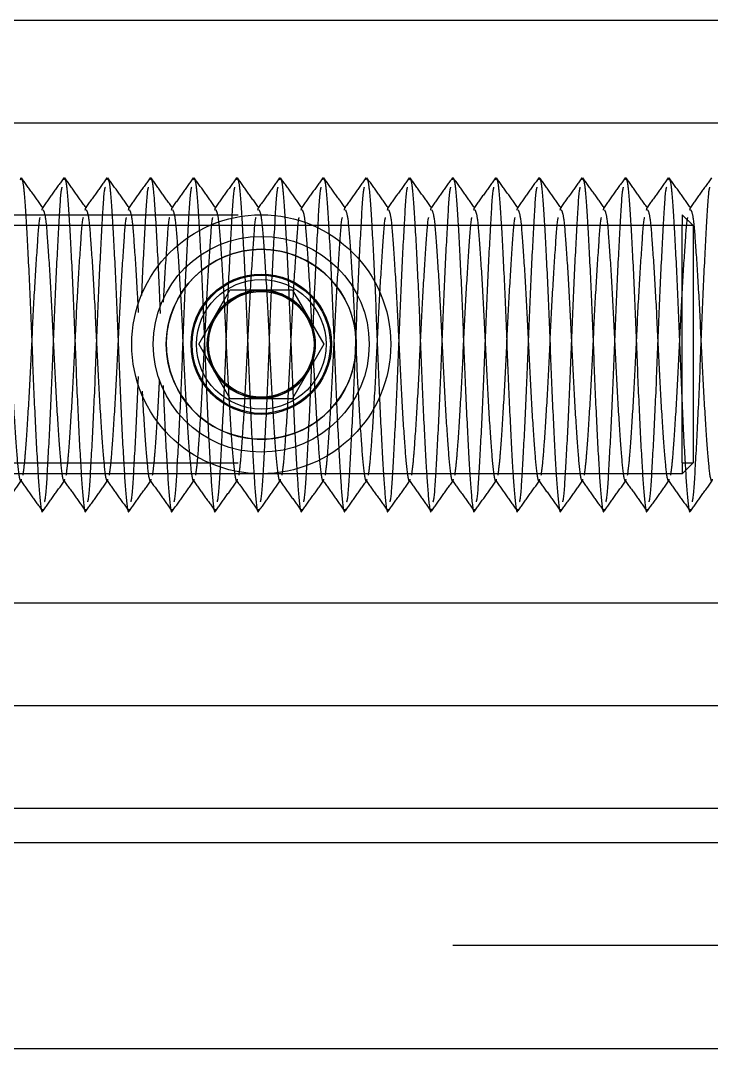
# Model space of a CAD drawing. Header units: metres. Extents: x 0 to 21025, y 0 to 14850.
# Drawn here: x 2180.85 to 2212.85, y 9326.62 to 9374.25 of the extents above; entities that cross this region are included whole.
import ezdxf

# ---------------------------------------------------------------- set-up
doc = ezdxf.new("R2010")
doc.units = ezdxf.units.M
doc.header["$LTSCALE"] = 25
doc.linetypes.add('HIDDEN2', pattern=[4.7625, 3.175, -1.5875])
doc.layers.add('SL4', color=4, linetype='Continuous')
doc.layers.add('ST1', color=7, linetype='HIDDEN2')

msp = doc.modelspace()

# ---------------------------------------------------------------- linework, layer by layer
at = {"layer": 'SL4'}
for p, q in [((2248.821, 9374.249), (1961.996, 9374.249)), ((2248.996, 9369.491), (1957.238, 9369.491)), ((2189.097, 9359.249), (2190.547, 9361.759)), ((2193.445, 9361.759), (2190.547, 9361.759)), ((2193.445, 9361.759), (2194.894, 9359.249)), ((2189.097, 9359.249), (2190.547, 9356.739)), ((2194.894, 9359.249), (2193.445, 9356.739)), ((2190.547, 9356.739), (2193.445, 9356.739)), ((2215.199, 9347.261), (1988.496, 9347.261)), ((2248.996, 9342.499), (1957.238, 9342.499)), ((2251.996, 9337.741), (1961.996, 9337.741)), ((2875.564, 9336.149), (1925.562, 9336.149)), ((2085.802, 9326.624), (2875.564, 9326.624))]:
    msp.add_line(p, q, dxfattribs=at)
for radius in [6, 5, 4.4]:
    msp.add_circle((2191.996, 9359.249), radius, dxfattribs=at)
for start, end in [(90, 150), (30, 90), (150, 210), (330, 30), (210, 270), (270, 330)]:
    msp.add_arc((2191.996, 9359.249), 2.51, start, end, dxfattribs=at)
at = {"layer": 'ST1'}
for p, q in [((2251.996, 9369.491), (1957.238, 9369.491)), ((2180.847, 9366.869), (2180.87, 9366.976)), ((2182.847, 9366.869), (2182.87, 9366.976)), ((2184.847, 9366.869), (2184.87, 9366.976)), ((2186.847, 9366.869), (2186.87, 9366.976)), ((2188.847, 9366.869), (2188.87, 9366.976)), ((2190.847, 9366.869), (2190.87, 9366.976)), ((2192.847, 9366.869), (2192.87, 9366.976)), ((2194.847, 9366.869), (2194.87, 9366.976)), ((2196.847, 9366.869), (2196.87, 9366.976)), ((2198.847, 9366.869), (2198.87, 9366.976)), ((2200.847, 9366.869), (2200.87, 9366.976)), ((2202.847, 9366.869), (2202.87, 9366.976)), ((2204.847, 9366.869), (2204.87, 9366.976)), ((2206.847, 9366.869), (2206.87, 9366.976)), ((2208.847, 9366.869), (2208.87, 9366.976)), ((2210.847, 9366.869), (2210.87, 9366.976)), ((2181.844, 9365.468), (2181.87, 9365.57)), ((2183.844, 9365.468), (2183.87, 9365.57)), ((2185.844, 9365.468), (2185.87, 9365.57)), ((2187.844, 9365.468), (2187.87, 9365.57)), ((2189.844, 9365.468), (2189.87, 9365.57)), ((2191.844, 9365.468), (2191.87, 9365.57)), ((2193.844, 9365.468), (2193.87, 9365.57)), ((2195.844, 9365.468), (2195.87, 9365.57)), ((2197.844, 9365.468), (2197.87, 9365.57)), ((2199.844, 9365.468), (2199.87, 9365.57)), ((2201.844, 9365.468), (2201.87, 9365.57)), ((2203.844, 9365.468), (2203.87, 9365.57)), ((2205.844, 9365.468), (2205.87, 9365.57)), ((2207.844, 9365.468), (2207.87, 9365.57)), ((2209.844, 9365.468), (2209.87, 9365.57)), ((2211.844, 9365.468), (2211.87, 9365.57)), ((1992.496, 9365.249), (2211.496, 9365.249)), ((2211.496, 9365.249), (2211.496, 9364.749)), ((2211.996, 9364.749), (2211.496, 9365.249)), ((2211.496, 9364.749), (1992.496, 9364.749)), ((2211.496, 9353.749), (2211.496, 9364.749)), ((2211.996, 9364.749), (2211.496, 9364.749)), ((2211.996, 9364.749), (2211.996, 9353.749)), ((1992.496, 9353.749), (2211.496, 9353.749)), ((2211.496, 9353.749), (2211.996, 9353.749)), ((2211.496, 9353.249), (2211.996, 9353.749)), ((2211.496, 9353.749), (2211.496, 9353.249)), ((2211.496, 9353.249), (1992.496, 9353.249)), ((2251.996, 9347.261), (1951.996, 9347.261)), ((2248.996, 9337.741), (1961.996, 9337.741)), ((2875.564, 9331.386), (1875.564, 9331.386)), ((2085.802, 9326.624), (2875.564, 9326.624))]:
    msp.add_line(p, q, dxfattribs=at)
for radius in [3.25, 3.25, 3.2, 3, 2.5, 2.446]:
    msp.add_circle((2191.996, 9359.249), radius, dxfattribs=at)
for start, end in [(90, 356.1622), (359.9716, 90)]:
    msp.add_arc((2191.996, 9359.249), 4.4, start, end, dxfattribs=at)
for points, knots in [([(2181.895, 9365.553), (2181.728, 9365.787), (2181.393, 9366.256), (2181.059, 9366.726), (2180.891, 9366.96)], [0, 0, 0, 0, 0.4999583, 1, 1, 1, 1]), ([(2180.891, 9366.917), (2180.911, 9366.883), (2180.96, 9366.794), (2181.033, 9366.066), (2181.127, 9364.612), (2181.25, 9362.285), (2181.37, 9359.248), (2181.491, 9356.215), (2181.627, 9353.627), (2181.739, 9351.994), (2181.834, 9351.321), (2181.883, 9351.578), (2181.89, 9351.612)], [0, 0, 0, 0, 0.0555734, 0.1425526, 0.2290743, 0.3564777, 0.4806278, 0.604778, 0.7321813, 0.8545546, 0.980855, 1, 1, 1, 1]), ([(2182.847, 9366.957), (2182.68, 9366.722), (2182.345, 9366.252), (2182.01, 9365.783), (2181.842, 9365.548)], [0, 0, 0, 0, 0.500089, 1, 1, 1, 1]), ([(2183.895, 9365.553), (2183.728, 9365.787), (2183.393, 9366.256), (2183.059, 9366.726), (2182.891, 9366.96)], [0, 0, 0, 0, 0.499958, 1, 1, 1, 1]), ([(2182.891, 9366.917), (2182.911, 9366.883), (2182.96, 9366.794), (2183.033, 9366.066), (2183.127, 9364.612), (2183.25, 9362.285), (2183.37, 9359.248), (2183.491, 9356.215), (2183.627, 9353.627), (2183.739, 9351.994), (2183.834, 9351.321), (2183.883, 9351.578), (2183.89, 9351.612)], [0, 0, 0, 0, 0.0555734, 0.1425526, 0.2290743, 0.3564777, 0.4806278, 0.604778, 0.7321813, 0.8545546, 0.980855, 1, 1, 1, 1]), ([(2184.847, 9366.957), (2184.68, 9366.722), (2184.345, 9366.252), (2184.01, 9365.783), (2183.842, 9365.548)], [0, 0, 0, 0, 0.500089, 1, 1, 1, 1]), ([(2185.895, 9365.553), (2185.728, 9365.787), (2185.393, 9366.256), (2185.059, 9366.726), (2184.891, 9366.96)], [0, 0, 0, 0, 0.499958, 1, 1, 1, 1]), ([(2184.891, 9366.917), (2184.911, 9366.883), (2184.96, 9366.794), (2185.033, 9366.066), (2185.127, 9364.612), (2185.25, 9362.285), (2185.37, 9359.248), (2185.491, 9356.215), (2185.627, 9353.627), (2185.739, 9351.994), (2185.834, 9351.321), (2185.883, 9351.578), (2185.89, 9351.612)], [0, 0, 0, 0, 0.0555734, 0.1425526, 0.2290743, 0.3564777, 0.4806278, 0.604778, 0.7321813, 0.8545546, 0.980855, 1, 1, 1, 1]), ([(2186.847, 9366.957), (2186.68, 9366.722), (2186.345, 9366.252), (2186.01, 9365.783), (2185.842, 9365.548)], [0, 0, 0, 0, 0.500089, 1, 1, 1, 1]), ([(2187.895, 9365.553), (2187.728, 9365.787), (2187.393, 9366.256), (2187.059, 9366.726), (2186.891, 9366.96)], [0, 0, 0, 0, 0.499958, 1, 1, 1, 1]), ([(2186.891, 9366.917), (2186.911, 9366.883), (2186.96, 9366.794), (2187.033, 9366.067), (2187.127, 9364.607), (2187.228, 9362.724), (2187.29, 9361.193), (2187.311, 9360.683)], [0, 0, 0, 0, 0.132329, 0.339439, 0.54546, 0.848827, 1, 1, 1, 1]), ([(2188.847, 9366.957), (2188.68, 9366.722), (2188.345, 9366.252), (2188.01, 9365.783), (2187.842, 9365.548)], [0, 0, 0, 0, 0.500089, 1, 1, 1, 1]), ([(2189.895, 9365.553), (2189.728, 9365.787), (2189.393, 9366.256), (2189.059, 9366.726), (2188.891, 9366.96)], [0, 0, 0, 0, 0.499958, 1, 1, 1, 1]), ([(2188.891, 9366.917), (2188.911, 9366.883), (2188.96, 9366.794), (2189.033, 9366.066), (2189.127, 9364.612), (2189.25, 9362.285), (2189.37, 9359.248), (2189.491, 9356.215), (2189.627, 9353.627), (2189.739, 9351.994), (2189.834, 9351.321), (2189.883, 9351.578), (2189.89, 9351.612)], [0, 0, 0, 0, 0.055573, 0.142553, 0.229074, 0.356478, 0.480628, 0.604778, 0.732181, 0.854555, 0.980855, 1, 1, 1, 1]), ([(2190.847, 9366.957), (2190.68, 9366.722), (2190.345, 9366.252), (2190.01, 9365.783), (2189.842, 9365.548)], [0, 0, 0, 0, 0.500089, 1, 1, 1, 1]), ([(2191.895, 9365.553), (2191.728, 9365.787), (2191.393, 9366.256), (2191.059, 9366.726), (2190.891, 9366.96)], [0, 0, 0, 0, 0.4999583, 1, 1, 1, 1]), ([(2190.891, 9366.917), (2190.911, 9366.883), (2190.96, 9366.794), (2191.033, 9366.066), (2191.127, 9364.612), (2191.25, 9362.285), (2191.37, 9359.248), (2191.491, 9356.215), (2191.627, 9353.627), (2191.739, 9351.994), (2191.834, 9351.321), (2191.883, 9351.578), (2191.89, 9351.612)], [0, 0, 0, 0, 0.055573, 0.142553, 0.229074, 0.356478, 0.480628, 0.604778, 0.732181, 0.854555, 0.980855, 1, 1, 1, 1]), ([(2192.847, 9366.957), (2192.68, 9366.722), (2192.345, 9366.252), (2192.01, 9365.783), (2191.842, 9365.548)], [0, 0, 0, 0, 0.500089, 1, 1, 1, 1]), ([(2193.895, 9365.553), (2193.728, 9365.787), (2193.393, 9366.256), (2193.059, 9366.726), (2192.891, 9366.96)], [0, 0, 0, 0, 0.499958, 1, 1, 1, 1]), ([(2192.891, 9366.917), (2192.911, 9366.883), (2192.96, 9366.794), (2193.033, 9366.066), (2193.127, 9364.612), (2193.25, 9362.285), (2193.37, 9359.248), (2193.491, 9356.215), (2193.627, 9353.627), (2193.739, 9351.994), (2193.834, 9351.321), (2193.883, 9351.578), (2193.89, 9351.612)], [0, 0, 0, 0, 0.055573, 0.142553, 0.229074, 0.356478, 0.480628, 0.604778, 0.732181, 0.854555, 0.980855, 1, 1, 1, 1]), ([(2194.847, 9366.957), (2194.68, 9366.722), (2194.345, 9366.252), (2194.01, 9365.783), (2193.842, 9365.548)], [0, 0, 0, 0, 0.500089, 1, 1, 1, 1]), ([(2195.895, 9365.553), (2195.728, 9365.787), (2195.393, 9366.256), (2195.059, 9366.726), (2194.891, 9366.96)], [0, 0, 0, 0, 0.4999583, 1, 1, 1, 1]), ([(2194.891, 9366.917), (2194.911, 9366.883), (2194.96, 9366.794), (2195.033, 9366.066), (2195.127, 9364.612), (2195.25, 9362.285), (2195.37, 9359.248), (2195.491, 9356.215), (2195.627, 9353.627), (2195.739, 9351.994), (2195.834, 9351.321), (2195.883, 9351.578), (2195.89, 9351.612)], [0, 0, 0, 0, 0.055573, 0.142553, 0.229074, 0.356478, 0.480628, 0.604778, 0.732181, 0.854555, 0.980855, 1, 1, 1, 1]), ([(2196.847, 9366.957), (2196.68, 9366.722), (2196.345, 9366.252), (2196.01, 9365.783), (2195.842, 9365.548)], [0, 0, 0, 0, 0.500089, 1, 1, 1, 1]), ([(2197.895, 9365.553), (2197.728, 9365.787), (2197.393, 9366.256), (2197.059, 9366.726), (2196.891, 9366.96)], [0, 0, 0, 0, 0.499958, 1, 1, 1, 1]), ([(2196.891, 9366.917), (2196.911, 9366.883), (2196.96, 9366.794), (2197.033, 9366.066), (2197.127, 9364.612), (2197.25, 9362.285), (2197.37, 9359.248), (2197.491, 9356.215), (2197.627, 9353.627), (2197.739, 9351.994), (2197.834, 9351.321), (2197.883, 9351.578), (2197.89, 9351.612)], [0, 0, 0, 0, 0.055573, 0.142553, 0.229074, 0.356478, 0.480628, 0.604778, 0.732181, 0.854555, 0.980855, 1, 1, 1, 1]), ([(2198.847, 9366.957), (2198.68, 9366.722), (2198.345, 9366.252), (2198.01, 9365.783), (2197.842, 9365.548)], [0, 0, 0, 0, 0.500089, 1, 1, 1, 1]), ([(2199.895, 9365.553), (2199.728, 9365.787), (2199.393, 9366.256), (2199.059, 9366.726), (2198.891, 9366.96)], [0, 0, 0, 0, 0.4999583, 1, 1, 1, 1]), ([(2198.891, 9366.917), (2198.911, 9366.883), (2198.96, 9366.794), (2199.033, 9366.066), (2199.127, 9364.612), (2199.25, 9362.285), (2199.37, 9359.248), (2199.491, 9356.215), (2199.627, 9353.627), (2199.739, 9351.994), (2199.834, 9351.321), (2199.883, 9351.578), (2199.89, 9351.612)], [0, 0, 0, 0, 0.055573, 0.142553, 0.229074, 0.356478, 0.480628, 0.604778, 0.732181, 0.854555, 0.980855, 1, 1, 1, 1]), ([(2200.847, 9366.957), (2200.68, 9366.722), (2200.345, 9366.252), (2200.01, 9365.783), (2199.842, 9365.548)], [0, 0, 0, 0, 0.5000892, 1, 1, 1, 1]), ([(2201.895, 9365.553), (2201.728, 9365.787), (2201.393, 9366.256), (2201.059, 9366.726), (2200.891, 9366.96)], [0, 0, 0, 0, 0.499958, 1, 1, 1, 1]), ([(2200.891, 9366.917), (2200.911, 9366.883), (2200.96, 9366.794), (2201.033, 9366.066), (2201.127, 9364.612), (2201.25, 9362.285), (2201.37, 9359.248), (2201.491, 9356.215), (2201.627, 9353.627), (2201.739, 9351.994), (2201.834, 9351.321), (2201.883, 9351.578), (2201.89, 9351.612)], [0, 0, 0, 0, 0.055573, 0.142553, 0.229074, 0.356478, 0.480628, 0.604778, 0.732181, 0.854555, 0.980855, 1, 1, 1, 1]), ([(2202.847, 9366.957), (2202.68, 9366.722), (2202.345, 9366.252), (2202.01, 9365.783), (2201.842, 9365.548)], [0, 0, 0, 0, 0.500089, 1, 1, 1, 1]), ([(2203.895, 9365.553), (2203.728, 9365.787), (2203.393, 9366.256), (2203.059, 9366.726), (2202.891, 9366.96)], [0, 0, 0, 0, 0.499958, 1, 1, 1, 1]), ([(2202.891, 9366.917), (2202.911, 9366.883), (2202.96, 9366.794), (2203.033, 9366.066), (2203.127, 9364.612), (2203.25, 9362.285), (2203.37, 9359.248), (2203.491, 9356.215), (2203.627, 9353.627), (2203.739, 9351.994), (2203.834, 9351.321), (2203.883, 9351.578), (2203.89, 9351.612)], [0, 0, 0, 0, 0.055573, 0.142553, 0.229074, 0.356478, 0.480628, 0.604778, 0.732181, 0.854555, 0.980855, 1, 1, 1, 1]), ([(2204.847, 9366.957), (2204.68, 9366.722), (2204.345, 9366.252), (2204.01, 9365.783), (2203.842, 9365.548)], [0, 0, 0, 0, 0.5000892, 1, 1, 1, 1]), ([(2205.895, 9365.553), (2205.728, 9365.787), (2205.393, 9366.256), (2205.059, 9366.726), (2204.891, 9366.96)], [0, 0, 0, 0, 0.4999583, 1, 1, 1, 1]), ([(2204.891, 9366.917), (2204.911, 9366.883), (2204.96, 9366.794), (2205.033, 9366.066), (2205.127, 9364.612), (2205.25, 9362.285), (2205.37, 9359.248), (2205.491, 9356.215), (2205.627, 9353.627), (2205.739, 9351.994), (2205.834, 9351.321), (2205.883, 9351.578), (2205.89, 9351.612)], [0, 0, 0, 0, 0.055573, 0.142553, 0.229074, 0.356478, 0.480628, 0.604778, 0.732181, 0.854555, 0.980855, 1, 1, 1, 1]), ([(2206.847, 9366.957), (2206.68, 9366.722), (2206.345, 9366.252), (2206.01, 9365.783), (2205.842, 9365.548)], [0, 0, 0, 0, 0.500089, 1, 1, 1, 1]), ([(2207.895, 9365.553), (2207.728, 9365.787), (2207.393, 9366.256), (2207.059, 9366.726), (2206.891, 9366.96)], [0, 0, 0, 0, 0.4999583, 1, 1, 1, 1]), ([(2206.891, 9366.917), (2206.911, 9366.883), (2206.96, 9366.794), (2207.033, 9366.066), (2207.127, 9364.612), (2207.25, 9362.285), (2207.37, 9359.248), (2207.491, 9356.215), (2207.627, 9353.627), (2207.739, 9351.994), (2207.834, 9351.321), (2207.883, 9351.578), (2207.89, 9351.612)], [0, 0, 0, 0, 0.055573, 0.142553, 0.229074, 0.356478, 0.480628, 0.604778, 0.732181, 0.854555, 0.980855, 1, 1, 1, 1]), ([(2208.847, 9366.957), (2208.68, 9366.722), (2208.345, 9366.252), (2208.01, 9365.783), (2207.842, 9365.548)], [0, 0, 0, 0, 0.500089, 1, 1, 1, 1]), ([(2209.895, 9365.553), (2209.728, 9365.787), (2209.393, 9366.256), (2209.059, 9366.726), (2208.891, 9366.96)], [0, 0, 0, 0, 0.4999583, 1, 1, 1, 1]), ([(2208.891, 9366.917), (2208.911, 9366.883), (2208.96, 9366.794), (2209.033, 9366.066), (2209.127, 9364.612), (2209.25, 9362.285), (2209.37, 9359.248), (2209.491, 9356.215), (2209.627, 9353.627), (2209.739, 9351.994), (2209.834, 9351.321), (2209.883, 9351.578), (2209.89, 9351.612)], [0, 0, 0, 0, 0.055573, 0.142553, 0.229074, 0.356478, 0.480628, 0.604778, 0.732181, 0.854555, 0.980855, 1, 1, 1, 1]), ([(2210.847, 9366.957), (2210.68, 9366.722), (2210.345, 9366.252), (2210.01, 9365.783), (2209.842, 9365.548)], [0, 0, 0, 0, 0.500089, 1, 1, 1, 1]), ([(2211.895, 9365.553), (2211.728, 9365.787), (2211.393, 9366.256), (2211.059, 9366.726), (2210.891, 9366.96)], [0, 0, 0, 0, 0.4999583, 1, 1, 1, 1]), ([(2210.891, 9366.917), (2210.911, 9366.883), (2210.96, 9366.794), (2211.033, 9366.066), (2211.127, 9364.612), (2211.25, 9362.285), (2211.37, 9359.248), (2211.491, 9356.215), (2211.627, 9353.627), (2211.739, 9351.994), (2211.834, 9351.321), (2211.883, 9351.578), (2211.89, 9351.612)], [0, 0, 0, 0, 0.055573, 0.142553, 0.229074, 0.356478, 0.480628, 0.604778, 0.732181, 0.854555, 0.980855, 1, 1, 1, 1]), ([(2212.847, 9366.957), (2212.68, 9366.722), (2212.345, 9366.252), (2212.01, 9365.783), (2211.842, 9365.548)], [0, 0, 0, 0, 0.500089, 1, 1, 1, 1]), ([(2181.963, 9351.954), (2181.975, 9352), (2182.029, 9352.202), (2182.113, 9353.702), (2182.25, 9356.197), (2182.37, 9359.248), (2182.491, 9362.301), (2182.628, 9364.793), (2182.71, 9366.283), (2182.763, 9366.485), (2182.774, 9366.527)], [0, 0, 0, 0, 0.043096, 0.193298, 0.349673, 0.502056, 0.654439, 0.810815, 0.961016, 1, 1, 1, 1]), ([(2183.963, 9351.954), (2183.975, 9352), (2184.029, 9352.202), (2184.113, 9353.702), (2184.25, 9356.197), (2184.37, 9359.248), (2184.491, 9362.301), (2184.628, 9364.793), (2184.71, 9366.283), (2184.763, 9366.485), (2184.774, 9366.527)], [0, 0, 0, 0, 0.043096, 0.193298, 0.349673, 0.502056, 0.654439, 0.810815, 0.961016, 1, 1, 1, 1]), ([(2186.464, 9361.514), (2186.474, 9361.74), (2186.524, 9362.983), (2186.628, 9364.776), (2186.71, 9366.284), (2186.763, 9366.485), (2186.774, 9366.527)], [0, 0, 0, 0, 0.0916, 0.502675, 0.897521, 1, 1, 1, 1]), ([(2187.963, 9351.954), (2187.975, 9352), (2188.029, 9352.202), (2188.113, 9353.702), (2188.25, 9356.197), (2188.37, 9359.248), (2188.491, 9362.301), (2188.628, 9364.793), (2188.71, 9366.283), (2188.763, 9366.485), (2188.774, 9366.527)], [0, 0, 0, 0, 0.043096, 0.193298, 0.349673, 0.502056, 0.654439, 0.810815, 0.961016, 1, 1, 1, 1]), ([(2189.963, 9351.954), (2189.975, 9352), (2190.029, 9352.202), (2190.113, 9353.702), (2190.25, 9356.197), (2190.37, 9359.248), (2190.491, 9362.301), (2190.628, 9364.793), (2190.71, 9366.283), (2190.763, 9366.485), (2190.774, 9366.527)], [0, 0, 0, 0, 0.043096, 0.193298, 0.349673, 0.502056, 0.654439, 0.810815, 0.961016, 1, 1, 1, 1]), ([(2191.963, 9351.954), (2191.975, 9352), (2192.029, 9352.202), (2192.113, 9353.702), (2192.25, 9356.197), (2192.37, 9359.248), (2192.491, 9362.301), (2192.628, 9364.793), (2192.71, 9366.283), (2192.763, 9366.485), (2192.774, 9366.527)], [0, 0, 0, 0, 0.043096, 0.193298, 0.349673, 0.502056, 0.654439, 0.810815, 0.961016, 1, 1, 1, 1]), ([(2194.4, 9359.96), (2194.43, 9360.721), (2194.501, 9362.514), (2194.628, 9364.789), (2194.71, 9366.284), (2194.763, 9366.485), (2194.774, 9366.527)], [0, 0, 0, 0, 0.25048, 0.589658, 0.915445, 1, 1, 1, 1]), ([(2195.963, 9351.954), (2195.975, 9352), (2196.029, 9352.202), (2196.113, 9353.702), (2196.25, 9356.197), (2196.37, 9359.248), (2196.491, 9362.301), (2196.628, 9364.793), (2196.71, 9366.283), (2196.763, 9366.485), (2196.774, 9366.527)], [0, 0, 0, 0, 0.043096, 0.193298, 0.349673, 0.502056, 0.654439, 0.810815, 0.961016, 1, 1, 1, 1]), ([(2197.963, 9351.954), (2197.975, 9352), (2198.029, 9352.202), (2198.113, 9353.702), (2198.25, 9356.197), (2198.37, 9359.248), (2198.491, 9362.301), (2198.628, 9364.793), (2198.71, 9366.283), (2198.763, 9366.485), (2198.774, 9366.527)], [0, 0, 0, 0, 0.043096, 0.193298, 0.349673, 0.502056, 0.654439, 0.810815, 0.961016, 1, 1, 1, 1]), ([(2199.963, 9351.954), (2199.975, 9352), (2200.029, 9352.202), (2200.113, 9353.702), (2200.25, 9356.197), (2200.37, 9359.248), (2200.491, 9362.301), (2200.628, 9364.793), (2200.71, 9366.283), (2200.763, 9366.485), (2200.774, 9366.527)], [0, 0, 0, 0, 0.043096, 0.193298, 0.349673, 0.502056, 0.654439, 0.810815, 0.961016, 1, 1, 1, 1]), ([(2201.963, 9351.954), (2201.975, 9352), (2202.029, 9352.202), (2202.113, 9353.702), (2202.25, 9356.197), (2202.37, 9359.248), (2202.491, 9362.301), (2202.628, 9364.793), (2202.71, 9366.283), (2202.763, 9366.485), (2202.774, 9366.527)], [0, 0, 0, 0, 0.043096, 0.193298, 0.349673, 0.502056, 0.654439, 0.810815, 0.961016, 1, 1, 1, 1]), ([(2203.963, 9351.954), (2203.975, 9352), (2204.029, 9352.202), (2204.113, 9353.702), (2204.25, 9356.197), (2204.37, 9359.248), (2204.491, 9362.301), (2204.628, 9364.793), (2204.71, 9366.283), (2204.763, 9366.485), (2204.774, 9366.527)], [0, 0, 0, 0, 0.043096, 0.193298, 0.349673, 0.502056, 0.654439, 0.810815, 0.961016, 1, 1, 1, 1]), ([(2205.963, 9351.954), (2205.975, 9352), (2206.029, 9352.202), (2206.113, 9353.702), (2206.25, 9356.197), (2206.37, 9359.248), (2206.491, 9362.301), (2206.628, 9364.793), (2206.71, 9366.283), (2206.763, 9366.485), (2206.774, 9366.527)], [0, 0, 0, 0, 0.043096, 0.193298, 0.349673, 0.502056, 0.654439, 0.810815, 0.961016, 1, 1, 1, 1]), ([(2207.963, 9351.954), (2207.975, 9352), (2208.029, 9352.202), (2208.113, 9353.702), (2208.25, 9356.197), (2208.37, 9359.248), (2208.491, 9362.301), (2208.628, 9364.793), (2208.71, 9366.283), (2208.763, 9366.485), (2208.774, 9366.527)], [0, 0, 0, 0, 0.043096, 0.193298, 0.349673, 0.502056, 0.654439, 0.810815, 0.961016, 1, 1, 1, 1]), ([(2209.963, 9351.954), (2209.975, 9352), (2210.029, 9352.202), (2210.113, 9353.702), (2210.25, 9356.197), (2210.37, 9359.248), (2210.491, 9362.301), (2210.628, 9364.793), (2210.71, 9366.283), (2210.763, 9366.485), (2210.774, 9366.527)], [0, 0, 0, 0, 0.043096, 0.193298, 0.349673, 0.502056, 0.654439, 0.810815, 0.961016, 1, 1, 1, 1]), ([(2211.963, 9351.954), (2211.975, 9352), (2212.029, 9352.202), (2212.113, 9353.702), (2212.25, 9356.197), (2212.37, 9359.248), (2212.491, 9362.301), (2212.628, 9364.793), (2212.71, 9366.283), (2212.763, 9366.485), (2212.774, 9366.527)], [0, 0, 0, 0, 0.043096, 0.193298, 0.349673, 0.502056, 0.654439, 0.810815, 0.961016, 1, 1, 1, 1]), ([(2179.893, 9365.481), (2179.929, 9365.397), (2180.008, 9365.213), (2180.113, 9363.814), (2180.25, 9361.739), (2180.37, 9359.247), (2180.491, 9356.766), (2180.627, 9354.655), (2180.739, 9353.295), (2180.835, 9352.804), (2180.886, 9352.967), (2180.894, 9352.993)], [0, 0, 0, 0, 0.103426, 0.225711, 0.353032, 0.477096, 0.60116, 0.728481, 0.850766, 0.976983, 1, 1, 1, 1]), ([(2181.893, 9365.481), (2181.929, 9365.397), (2182.008, 9365.213), (2182.113, 9363.814), (2182.25, 9361.739), (2182.37, 9359.247), (2182.491, 9356.766), (2182.627, 9354.655), (2182.739, 9353.295), (2182.835, 9352.804), (2182.886, 9352.967), (2182.894, 9352.993)], [0, 0, 0, 0, 0.1034259, 0.2257113, 0.3530321, 0.4770962, 0.6011602, 0.728481, 0.8507664, 0.976983, 1, 1, 1, 1]), ([(2183.893, 9365.481), (2183.929, 9365.397), (2184.008, 9365.213), (2184.113, 9363.814), (2184.25, 9361.739), (2184.37, 9359.247), (2184.491, 9356.766), (2184.627, 9354.655), (2184.739, 9353.295), (2184.835, 9352.804), (2184.886, 9352.967), (2184.894, 9352.993)], [0, 0, 0, 0, 0.1034259, 0.2257113, 0.3530321, 0.4770962, 0.6011602, 0.728481, 0.8507664, 0.976983, 1, 1, 1, 1]), ([(2185.893, 9365.481), (2185.929, 9365.398), (2186.008, 9365.215), (2186.113, 9363.806), (2186.223, 9362.184), (2186.28, 9361.032), (2186.296, 9360.715)], [0, 0, 0, 0, 0.257691, 0.562371, 0.879597, 1, 1, 1, 1]), ([(2187.893, 9365.481), (2187.929, 9365.397), (2188.008, 9365.213), (2188.113, 9363.814), (2188.25, 9361.739), (2188.37, 9359.247), (2188.491, 9356.766), (2188.627, 9354.655), (2188.739, 9353.295), (2188.835, 9352.804), (2188.886, 9352.967), (2188.894, 9352.993)], [0, 0, 0, 0, 0.103426, 0.225711, 0.353032, 0.477096, 0.60116, 0.728481, 0.850766, 0.976983, 1, 1, 1, 1]), ([(2189.893, 9365.481), (2189.929, 9365.397), (2190.008, 9365.213), (2190.113, 9363.814), (2190.25, 9361.739), (2190.37, 9359.247), (2190.491, 9356.766), (2190.627, 9354.655), (2190.739, 9353.295), (2190.835, 9352.804), (2190.886, 9352.967), (2190.894, 9352.993)], [0, 0, 0, 0, 0.103426, 0.225711, 0.353032, 0.477096, 0.60116, 0.728481, 0.850766, 0.976983, 1, 1, 1, 1]), ([(2191.893, 9365.481), (2191.929, 9365.397), (2192.008, 9365.213), (2192.113, 9363.814), (2192.25, 9361.739), (2192.37, 9359.247), (2192.491, 9356.766), (2192.627, 9354.655), (2192.739, 9353.295), (2192.835, 9352.804), (2192.886, 9352.967), (2192.894, 9352.993)], [0, 0, 0, 0, 0.103426, 0.225711, 0.353032, 0.477096, 0.60116, 0.728481, 0.850766, 0.976983, 1, 1, 1, 1]), ([(2193.893, 9365.481), (2193.929, 9365.397), (2194.008, 9365.214), (2194.113, 9363.81), (2194.233, 9362.007), (2194.3, 9360.652), (2194.325, 9360.136)], [0, 0, 0, 0, 0.239824, 0.523379, 0.81861, 1, 1, 1, 1]), ([(2195.893, 9365.481), (2195.929, 9365.397), (2196.008, 9365.213), (2196.113, 9363.814), (2196.25, 9361.739), (2196.37, 9359.247), (2196.491, 9356.766), (2196.627, 9354.655), (2196.739, 9353.295), (2196.835, 9352.804), (2196.886, 9352.967), (2196.894, 9352.993)], [0, 0, 0, 0, 0.103426, 0.225711, 0.353032, 0.477096, 0.60116, 0.728481, 0.850766, 0.976983, 1, 1, 1, 1]), ([(2197.893, 9365.481), (2197.929, 9365.397), (2198.008, 9365.213), (2198.113, 9363.814), (2198.25, 9361.739), (2198.37, 9359.247), (2198.491, 9356.766), (2198.627, 9354.655), (2198.739, 9353.295), (2198.835, 9352.804), (2198.886, 9352.967), (2198.894, 9352.993)], [0, 0, 0, 0, 0.103426, 0.225711, 0.353032, 0.477096, 0.60116, 0.728481, 0.850766, 0.976983, 1, 1, 1, 1]), ([(2199.893, 9365.481), (2199.929, 9365.397), (2200.008, 9365.213), (2200.113, 9363.814), (2200.25, 9361.739), (2200.37, 9359.247), (2200.491, 9356.766), (2200.627, 9354.655), (2200.739, 9353.295), (2200.835, 9352.804), (2200.886, 9352.967), (2200.894, 9352.993)], [0, 0, 0, 0, 0.103426, 0.225711, 0.353032, 0.477096, 0.60116, 0.728481, 0.850766, 0.976983, 1, 1, 1, 1]), ([(2201.893, 9365.481), (2201.929, 9365.397), (2202.008, 9365.213), (2202.113, 9363.814), (2202.25, 9361.739), (2202.37, 9359.247), (2202.491, 9356.766), (2202.627, 9354.655), (2202.739, 9353.295), (2202.835, 9352.804), (2202.886, 9352.967), (2202.894, 9352.993)], [0, 0, 0, 0, 0.1034259, 0.2257113, 0.3530321, 0.4770962, 0.6011602, 0.728481, 0.8507664, 0.976983, 1, 1, 1, 1]), ([(2203.893, 9365.481), (2203.929, 9365.397), (2204.008, 9365.213), (2204.113, 9363.814), (2204.25, 9361.739), (2204.37, 9359.247), (2204.491, 9356.766), (2204.627, 9354.655), (2204.739, 9353.295), (2204.835, 9352.804), (2204.886, 9352.967), (2204.894, 9352.993)], [0, 0, 0, 0, 0.103426, 0.225711, 0.353032, 0.477096, 0.60116, 0.728481, 0.850766, 0.976983, 1, 1, 1, 1]), ([(2205.893, 9365.481), (2205.929, 9365.397), (2206.008, 9365.213), (2206.113, 9363.814), (2206.25, 9361.739), (2206.37, 9359.247), (2206.491, 9356.766), (2206.627, 9354.655), (2206.739, 9353.295), (2206.835, 9352.804), (2206.886, 9352.967), (2206.894, 9352.993)], [0, 0, 0, 0, 0.103426, 0.225711, 0.353032, 0.477096, 0.60116, 0.728481, 0.850766, 0.976983, 1, 1, 1, 1]), ([(2207.893, 9365.481), (2207.929, 9365.397), (2208.008, 9365.213), (2208.113, 9363.814), (2208.25, 9361.739), (2208.37, 9359.247), (2208.491, 9356.766), (2208.627, 9354.655), (2208.739, 9353.295), (2208.835, 9352.804), (2208.886, 9352.967), (2208.894, 9352.993)], [0, 0, 0, 0, 0.103426, 0.225711, 0.353032, 0.477096, 0.60116, 0.728481, 0.850766, 0.976983, 1, 1, 1, 1]), ([(2209.893, 9365.481), (2209.929, 9365.397), (2210.008, 9365.213), (2210.113, 9363.814), (2210.25, 9361.739), (2210.37, 9359.247), (2210.491, 9356.766), (2210.627, 9354.655), (2210.739, 9353.295), (2210.835, 9352.804), (2210.886, 9352.967), (2210.894, 9352.993)], [0, 0, 0, 0, 0.1034259, 0.2257113, 0.3530321, 0.4770962, 0.6011602, 0.728481, 0.8507664, 0.976983, 1, 1, 1, 1]), ([(2211.893, 9365.481), (2211.929, 9365.397), (2212.008, 9365.213), (2212.113, 9363.814), (2212.25, 9361.739), (2212.37, 9359.247), (2212.491, 9356.766), (2212.627, 9354.655), (2212.739, 9353.295), (2212.835, 9352.804), (2212.886, 9352.967), (2212.894, 9352.993)], [0, 0, 0, 0, 0.103426, 0.225711, 0.353032, 0.477096, 0.60116, 0.728481, 0.850766, 0.976983, 1, 1, 1, 1]), ([(2180.965, 9353.189), (2180.99, 9353.371), (2181.04, 9353.738), (2181.13, 9354.915), (2181.25, 9356.763), (2181.37, 9359.245), (2181.491, 9361.75), (2181.628, 9363.77), (2181.704, 9364.953), (2181.75, 9365.114), (2181.755, 9365.13)], [0, 0, 0, 0, 0.098651, 0.197725, 0.357803, 0.513786, 0.669769, 0.829847, 0.983594, 1, 1, 1, 1]), ([(2182.965, 9353.189), (2182.99, 9353.371), (2183.04, 9353.738), (2183.13, 9354.915), (2183.25, 9356.763), (2183.37, 9359.245), (2183.491, 9361.75), (2183.628, 9363.77), (2183.704, 9364.953), (2183.75, 9365.114), (2183.755, 9365.13)], [0, 0, 0, 0, 0.098651, 0.197725, 0.357803, 0.513786, 0.669769, 0.829847, 0.983594, 1, 1, 1, 1]), ([(2184.965, 9353.189), (2184.99, 9353.371), (2185.04, 9353.738), (2185.13, 9354.915), (2185.25, 9356.763), (2185.37, 9359.245), (2185.491, 9361.75), (2185.628, 9363.77), (2185.704, 9364.953), (2185.75, 9365.114), (2185.755, 9365.13)], [0, 0, 0, 0, 0.098651, 0.197725, 0.357803, 0.513786, 0.669769, 0.829847, 0.983594, 1, 1, 1, 1]), ([(2187.47, 9361.206), (2187.477, 9361.356), (2187.526, 9362.336), (2187.628, 9363.754), (2187.704, 9364.954), (2187.75, 9365.114), (2187.755, 9365.13)], [0, 0, 0, 0, 0.080468, 0.526206, 0.954316, 1, 1, 1, 1]), ([(2188.965, 9353.189), (2188.99, 9353.371), (2189.04, 9353.738), (2189.13, 9354.915), (2189.25, 9356.763), (2189.37, 9359.245), (2189.491, 9361.75), (2189.628, 9363.77), (2189.704, 9364.953), (2189.75, 9365.114), (2189.755, 9365.13)], [0, 0, 0, 0, 0.098651, 0.197725, 0.357803, 0.513786, 0.669769, 0.829847, 0.983594, 1, 1, 1, 1]), ([(2190.965, 9353.189), (2190.99, 9353.371), (2191.04, 9353.738), (2191.13, 9354.915), (2191.25, 9356.763), (2191.37, 9359.245), (2191.491, 9361.75), (2191.628, 9363.77), (2191.704, 9364.953), (2191.75, 9365.114), (2191.755, 9365.13)], [0, 0, 0, 0, 0.098651, 0.197725, 0.357803, 0.513786, 0.669769, 0.829847, 0.983594, 1, 1, 1, 1]), ([(2192.965, 9353.189), (2192.99, 9353.371), (2193.04, 9353.738), (2193.13, 9354.915), (2193.25, 9356.763), (2193.37, 9359.245), (2193.491, 9361.75), (2193.628, 9363.77), (2193.704, 9364.953), (2193.75, 9365.114), (2193.755, 9365.13)], [0, 0, 0, 0, 0.098651, 0.197725, 0.357803, 0.513786, 0.669769, 0.829847, 0.983594, 1, 1, 1, 1]), ([(2194.965, 9353.189), (2194.99, 9353.371), (2195.04, 9353.738), (2195.13, 9354.915), (2195.25, 9356.763), (2195.37, 9359.245), (2195.491, 9361.75), (2195.628, 9363.77), (2195.704, 9364.953), (2195.75, 9365.114), (2195.755, 9365.13)], [0, 0, 0, 0, 0.098651, 0.197725, 0.357803, 0.513786, 0.669769, 0.829847, 0.983594, 1, 1, 1, 1]), ([(2196.965, 9353.189), (2196.99, 9353.371), (2197.04, 9353.738), (2197.13, 9354.915), (2197.25, 9356.763), (2197.37, 9359.245), (2197.491, 9361.75), (2197.628, 9363.77), (2197.704, 9364.953), (2197.75, 9365.114), (2197.755, 9365.13)], [0, 0, 0, 0, 0.098651, 0.197725, 0.357803, 0.513786, 0.669769, 0.829847, 0.983594, 1, 1, 1, 1]), ([(2198.965, 9353.189), (2198.99, 9353.371), (2199.04, 9353.738), (2199.13, 9354.915), (2199.25, 9356.763), (2199.37, 9359.245), (2199.491, 9361.75), (2199.628, 9363.77), (2199.704, 9364.953), (2199.75, 9365.114), (2199.755, 9365.13)], [0, 0, 0, 0, 0.098651, 0.197725, 0.357803, 0.513786, 0.669769, 0.829847, 0.983594, 1, 1, 1, 1]), ([(2200.965, 9353.189), (2200.99, 9353.371), (2201.04, 9353.738), (2201.13, 9354.915), (2201.25, 9356.763), (2201.37, 9359.245), (2201.491, 9361.75), (2201.628, 9363.77), (2201.704, 9364.953), (2201.75, 9365.114), (2201.755, 9365.13)], [0, 0, 0, 0, 0.098651, 0.197725, 0.357803, 0.513786, 0.669769, 0.829847, 0.983594, 1, 1, 1, 1]), ([(2202.965, 9353.189), (2202.99, 9353.371), (2203.04, 9353.738), (2203.13, 9354.915), (2203.25, 9356.763), (2203.37, 9359.245), (2203.491, 9361.75), (2203.628, 9363.77), (2203.704, 9364.953), (2203.75, 9365.114), (2203.755, 9365.13)], [0, 0, 0, 0, 0.098651, 0.197725, 0.357803, 0.513786, 0.669769, 0.829847, 0.983594, 1, 1, 1, 1]), ([(2204.965, 9353.189), (2204.99, 9353.371), (2205.04, 9353.738), (2205.13, 9354.915), (2205.25, 9356.763), (2205.37, 9359.245), (2205.491, 9361.75), (2205.628, 9363.77), (2205.704, 9364.953), (2205.75, 9365.114), (2205.755, 9365.13)], [0, 0, 0, 0, 0.098651, 0.197725, 0.357803, 0.513786, 0.669769, 0.829847, 0.983594, 1, 1, 1, 1]), ([(2206.965, 9353.189), (2206.99, 9353.371), (2207.04, 9353.738), (2207.13, 9354.915), (2207.25, 9356.763), (2207.37, 9359.245), (2207.491, 9361.75), (2207.628, 9363.77), (2207.704, 9364.953), (2207.75, 9365.114), (2207.755, 9365.13)], [0, 0, 0, 0, 0.098651, 0.197725, 0.357803, 0.513786, 0.669769, 0.829847, 0.983594, 1, 1, 1, 1]), ([(2208.965, 9353.189), (2208.99, 9353.371), (2209.04, 9353.738), (2209.13, 9354.915), (2209.25, 9356.763), (2209.37, 9359.245), (2209.491, 9361.75), (2209.628, 9363.77), (2209.704, 9364.953), (2209.75, 9365.114), (2209.755, 9365.13)], [0, 0, 0, 0, 0.098651, 0.197725, 0.357803, 0.513786, 0.669769, 0.829847, 0.983594, 1, 1, 1, 1]), ([(2210.965, 9353.189), (2210.99, 9353.371), (2211.04, 9353.738), (2211.13, 9354.915), (2211.25, 9356.763), (2211.37, 9359.245), (2211.491, 9361.75), (2211.628, 9363.77), (2211.704, 9364.953), (2211.75, 9365.114), (2211.755, 9365.13)], [0, 0, 0, 0, 0.098651, 0.197725, 0.357803, 0.513786, 0.669769, 0.829847, 0.983594, 1, 1, 1, 1]), ([(2193.963, 9351.954), (2193.975, 9352), (2194.029, 9352.202), (2194.113, 9353.705), (2194.239, 9355.973), (2194.309, 9357.752), (2194.339, 9358.5)], [0, 0, 0, 0, 0.093038, 0.417303, 0.754897, 1, 1, 1, 1]), ([(2194.399, 9358.679), (2194.43, 9358.055), (2194.501, 9356.592), (2194.627, 9354.657), (2194.739, 9353.294), (2194.835, 9352.804), (2194.886, 9352.967), (2194.894, 9352.993)], [0, 0, 0, 0, 0.191824, 0.449817, 0.697606, 0.95336, 1, 1, 1, 1]), ([(2185.963, 9351.954), (2185.975, 9352), (2186.029, 9352.202), (2186.113, 9353.711), (2186.227, 9355.747), (2186.288, 9357.261), (2186.308, 9357.75)], [0, 0, 0, 0, 0.101568, 0.455563, 0.824109, 1, 1, 1, 1]), ([(2186.965, 9353.189), (2186.99, 9353.371), (2187.04, 9353.737), (2187.129, 9354.921), (2187.22, 9356.269), (2187.275, 9357.369), (2187.288, 9357.636)], [0, 0, 0, 0, 0.24117, 0.483374, 0.874713, 1, 1, 1, 1]), ([(2186.481, 9357.07), (2186.485, 9356.995), (2186.53, 9356.095), (2186.628, 9354.67), (2186.739, 9353.291), (2186.835, 9352.804), (2186.886, 9352.967), (2186.894, 9352.993)], [0, 0, 0, 0, 0.02816, 0.338399, 0.636367, 0.943915, 1, 1, 1, 1]), ([(2187.449, 9357.344), (2187.464, 9356.996), (2187.519, 9355.63), (2187.627, 9353.637), (2187.739, 9351.991), (2187.834, 9351.321), (2187.883, 9351.578), (2187.89, 9351.612)], [0, 0, 0, 0, 0.09942, 0.38973, 0.668578, 0.956375, 1, 1, 1, 1]), ([(2179.89, 9351.535), (2180.057, 9351.77), (2180.392, 9352.24), (2180.727, 9352.71), (2180.895, 9352.944)], [0, 0, 0, 0, 0.5000921, 1, 1, 1, 1]), ([(2180.855, 9352.934), (2181.022, 9352.699), (2181.357, 9352.23), (2181.691, 9351.761), (2181.858, 9351.526)], [0, 0, 0, 0, 0.4999673, 1, 1, 1, 1]), ([(2181.89, 9351.535), (2182.057, 9351.77), (2182.392, 9352.24), (2182.727, 9352.71), (2182.895, 9352.944)], [0, 0, 0, 0, 0.500092, 1, 1, 1, 1]), ([(2182.855, 9352.934), (2183.022, 9352.699), (2183.357, 9352.23), (2183.691, 9351.761), (2183.858, 9351.526)], [0, 0, 0, 0, 0.499967, 1, 1, 1, 1]), ([(2183.89, 9351.535), (2184.057, 9351.77), (2184.392, 9352.24), (2184.727, 9352.71), (2184.895, 9352.944)], [0, 0, 0, 0, 0.500092, 1, 1, 1, 1]), ([(2184.855, 9352.934), (2185.022, 9352.699), (2185.357, 9352.23), (2185.691, 9351.761), (2185.858, 9351.526)], [0, 0, 0, 0, 0.499967, 1, 1, 1, 1]), ([(2185.89, 9351.535), (2186.057, 9351.77), (2186.392, 9352.24), (2186.727, 9352.71), (2186.895, 9352.944)], [0, 0, 0, 0, 0.5000921, 1, 1, 1, 1]), ([(2186.855, 9352.934), (2187.022, 9352.699), (2187.357, 9352.23), (2187.691, 9351.761), (2187.858, 9351.526)], [0, 0, 0, 0, 0.4999673, 1, 1, 1, 1]), ([(2187.89, 9351.535), (2188.057, 9351.77), (2188.392, 9352.24), (2188.727, 9352.71), (2188.895, 9352.944)], [0, 0, 0, 0, 0.500092, 1, 1, 1, 1]), ([(2188.855, 9352.934), (2189.022, 9352.699), (2189.357, 9352.23), (2189.691, 9351.761), (2189.858, 9351.526)], [0, 0, 0, 0, 0.499967, 1, 1, 1, 1]), ([(2189.89, 9351.535), (2190.057, 9351.77), (2190.392, 9352.24), (2190.727, 9352.71), (2190.895, 9352.944)], [0, 0, 0, 0, 0.500092, 1, 1, 1, 1]), ([(2190.855, 9352.934), (2191.022, 9352.699), (2191.357, 9352.23), (2191.691, 9351.761), (2191.858, 9351.526)], [0, 0, 0, 0, 0.499967, 1, 1, 1, 1]), ([(2191.89, 9351.535), (2192.057, 9351.77), (2192.392, 9352.24), (2192.727, 9352.71), (2192.895, 9352.944)], [0, 0, 0, 0, 0.5000921, 1, 1, 1, 1]), ([(2192.855, 9352.934), (2193.022, 9352.699), (2193.357, 9352.23), (2193.691, 9351.761), (2193.858, 9351.526)], [0, 0, 0, 0, 0.499967, 1, 1, 1, 1]), ([(2193.89, 9351.535), (2194.057, 9351.77), (2194.392, 9352.24), (2194.727, 9352.71), (2194.895, 9352.944)], [0, 0, 0, 0, 0.500092, 1, 1, 1, 1]), ([(2194.855, 9352.934), (2195.022, 9352.699), (2195.357, 9352.23), (2195.691, 9351.761), (2195.858, 9351.526)], [0, 0, 0, 0, 0.499967, 1, 1, 1, 1]), ([(2195.89, 9351.535), (2196.057, 9351.77), (2196.392, 9352.24), (2196.727, 9352.71), (2196.895, 9352.944)], [0, 0, 0, 0, 0.500092, 1, 1, 1, 1]), ([(2196.855, 9352.934), (2197.022, 9352.699), (2197.357, 9352.23), (2197.691, 9351.761), (2197.858, 9351.526)], [0, 0, 0, 0, 0.499967, 1, 1, 1, 1]), ([(2197.89, 9351.535), (2198.057, 9351.77), (2198.392, 9352.24), (2198.727, 9352.71), (2198.895, 9352.944)], [0, 0, 0, 0, 0.5000921, 1, 1, 1, 1]), ([(2198.855, 9352.934), (2199.022, 9352.699), (2199.357, 9352.23), (2199.691, 9351.761), (2199.858, 9351.526)], [0, 0, 0, 0, 0.499967, 1, 1, 1, 1]), ([(2199.89, 9351.535), (2200.057, 9351.77), (2200.392, 9352.24), (2200.727, 9352.71), (2200.895, 9352.944)], [0, 0, 0, 0, 0.500092, 1, 1, 1, 1]), ([(2200.855, 9352.934), (2201.022, 9352.699), (2201.357, 9352.23), (2201.691, 9351.761), (2201.858, 9351.526)], [0, 0, 0, 0, 0.499967, 1, 1, 1, 1]), ([(2201.89, 9351.535), (2202.057, 9351.77), (2202.392, 9352.24), (2202.727, 9352.71), (2202.895, 9352.944)], [0, 0, 0, 0, 0.500092, 1, 1, 1, 1]), ([(2202.855, 9352.934), (2203.022, 9352.699), (2203.357, 9352.23), (2203.691, 9351.761), (2203.858, 9351.526)], [0, 0, 0, 0, 0.4999673, 1, 1, 1, 1]), ([(2203.89, 9351.535), (2204.057, 9351.77), (2204.392, 9352.24), (2204.727, 9352.71), (2204.895, 9352.944)], [0, 0, 0, 0, 0.5000921, 1, 1, 1, 1]), ([(2204.855, 9352.934), (2205.022, 9352.699), (2205.357, 9352.23), (2205.691, 9351.761), (2205.858, 9351.526)], [0, 0, 0, 0, 0.499967, 1, 1, 1, 1]), ([(2205.89, 9351.535), (2206.057, 9351.77), (2206.392, 9352.24), (2206.727, 9352.71), (2206.895, 9352.944)], [0, 0, 0, 0, 0.5000921, 1, 1, 1, 1]), ([(2206.855, 9352.934), (2207.022, 9352.699), (2207.357, 9352.23), (2207.691, 9351.761), (2207.858, 9351.526)], [0, 0, 0, 0, 0.4999673, 1, 1, 1, 1]), ([(2207.89, 9351.535), (2208.057, 9351.77), (2208.392, 9352.24), (2208.727, 9352.71), (2208.895, 9352.944)], [0, 0, 0, 0, 0.500092, 1, 1, 1, 1]), ([(2208.855, 9352.934), (2209.022, 9352.699), (2209.357, 9352.23), (2209.691, 9351.761), (2209.858, 9351.526)], [0, 0, 0, 0, 0.4999673, 1, 1, 1, 1]), ([(2209.89, 9351.535), (2210.057, 9351.77), (2210.392, 9352.24), (2210.727, 9352.71), (2210.895, 9352.944)], [0, 0, 0, 0, 0.5000921, 1, 1, 1, 1]), ([(2210.855, 9352.934), (2211.022, 9352.699), (2211.357, 9352.23), (2211.691, 9351.761), (2211.858, 9351.526)], [0, 0, 0, 0, 0.4999673, 1, 1, 1, 1]), ([(2211.89, 9351.535), (2212.057, 9351.77), (2212.392, 9352.24), (2212.727, 9352.71), (2212.895, 9352.944)], [0, 0, 0, 0, 0.5000921, 1, 1, 1, 1])]:
    msp.add_open_spline(points, degree=3, knots=knots, dxfattribs=at)

doc.saveas('drawing.dxf')
